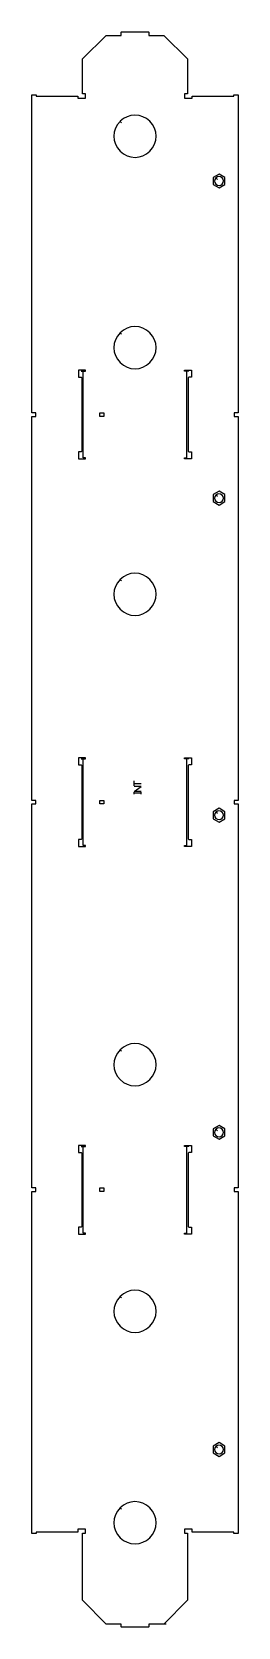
# Model space of a CAD drawing. Extents: x 192 to 484, y 44 to 2307.
import ezdxf

# ---------------------------------------------------------------- set-up
doc = ezdxf.new("R2010")
doc.units = 0

msp = doc.modelspace()

# ---------------------------------------------------------------- linework, layer by layer
for p, q in [((263.58, 2269.22), (297.11, 2302.25)), ((297.11, 2302.25), (318.58, 2302.25)), ((318.58, 2302.25), (318.58, 2306.7)), ((319.13, 2307.25), (357.13, 2307.25)), ((357.68, 2306.7), (357.68, 2302.25)), ((357.68, 2302.25), (379.15, 2302.25)), ((379.15, 2302.25), (412.68, 2269.22)), ((263.58, 2219.15), (263.58, 2269.22)), ((412.68, 2269.22), (412.68, 2219.15)), ((268.08, 2219.15), (263.58, 2219.15)), ((268.08, 2213.25), (268.08, 2219.15)), ((412.68, 2219.15), (408.18, 2219.15)), ((408.18, 2219.15), (408.18, 2213.25)), ((191.95, 1766.75), (191.95, 2217.75)), ((191.95, 2217.75), (198.05, 2217.75)), ((198.05, 2217.75), (198.05, 2216.25)), ((198.05, 2216.25), (257.05, 2216.25)), ((257.05, 2216.25), (257.05, 2213.25)), ((257.05, 2213.25), (268.08, 2213.25)), ((408.18, 2213.25), (419.21, 2213.25)), ((419.21, 2213.25), (419.21, 2216.25)), ((419.21, 2216.25), (478.21, 2216.25)), ((478.21, 2216.25), (478.21, 2217.75)), ((478.21, 2217.75), (484.31, 2217.75)), ((484.31, 2217.75), (484.31, 1766.75)), ((319, 2178.26), (316.92, 2180.34)), ((457.26, 2105.51), (448.76, 2100.61)), ((465.76, 2100.61), (457.26, 2105.51)), ((448.76, 2100.61), (448.76, 2090.79)), ((448.76, 2090.79), (457.26, 2085.89)), ((454.92, 2097.96), (452.84, 2100.05)), ((457.26, 2085.89), (465.76, 2090.79)), ((465.76, 2090.79), (465.76, 2100.61)), ((319, 1878.26), (316.92, 1880.34)), ((268.08, 1827.15), (258.18, 1827.15)), ((258.18, 1827.15), (258.18, 1817.25)), ((258.18, 1817.25), (261.72, 1817.25)), ((261.63, 1825.75), (264.63, 1825.75)), ((261.72, 1817.25), (262.75, 1816.22)), ((262.75, 1816.22), (262.75, 1712.18)), ((264.58, 1702.65), (264.58, 1825.7)), ((264.63, 1825.75), (268.08, 1825.75)), ((268.08, 1825.75), (268.08, 1827.15)), ((408.18, 1825.75), (408.18, 1827.15)), ((408.18, 1827.15), (418.08, 1827.15)), ((411.63, 1825.75), (408.18, 1825.75)), ((414.63, 1825.75), (411.63, 1825.75)), ((411.68, 1702.65), (411.68, 1825.7)), ((414.54, 1817.25), (413.51, 1816.22)), ((413.51, 1816.22), (413.51, 1712.18)), ((418.08, 1817.25), (414.54, 1817.25)), ((418.08, 1827.15), (418.08, 1817.25)), ((197.65, 1766.75), (191.95, 1766.75)), ((197.65, 1761.65), (197.65, 1766.75)), ((288.28, 1764.2), (288.28, 1766.75)), ((288.28, 1766.75), (293.98, 1766.75)), ((293.98, 1766.75), (293.98, 1761.65)), ((484.31, 1766.75), (478.61, 1766.75)), ((478.61, 1766.75), (478.61, 1761.65)), ((191.95, 1216.75), (191.95, 1761.65)), ((191.95, 1761.65), (197.65, 1761.65)), ((288.28, 1761.65), (288.28, 1764.2)), ((293.98, 1761.65), (288.28, 1761.65)), ((478.61, 1761.65), (484.31, 1761.65)), ((484.31, 1761.65), (484.31, 1216.75)), ((261.72, 1711.15), (258.18, 1711.15)), ((258.18, 1711.15), (258.18, 1701.25)), ((258.18, 1701.25), (268.08, 1701.25)), ((262.75, 1712.18), (261.72, 1711.15)), ((268.08, 1702.65), (264.58, 1702.65)), ((268.08, 1701.25), (268.08, 1702.65)), ((408.18, 1701.25), (408.18, 1702.65)), ((408.18, 1702.65), (411.68, 1702.65)), ((418.08, 1701.25), (408.18, 1701.25)), ((413.51, 1712.18), (414.54, 1711.15)), ((414.54, 1711.15), (418.08, 1711.15)), ((418.08, 1711.15), (418.08, 1701.25)), ((457.26, 1655.51), (448.76, 1650.61)), ((465.76, 1650.61), (457.26, 1655.51)), ((448.76, 1650.61), (448.76, 1640.79)), ((448.76, 1640.79), (457.26, 1635.89)), ((454.92, 1647.96), (452.84, 1650.05)), ((457.26, 1635.89), (465.76, 1640.79)), ((465.76, 1640.79), (465.76, 1650.61)), ((319, 1528.26), (316.92, 1530.34)), ((268.08, 1277.15), (258.18, 1277.15)), ((258.18, 1277.15), (258.18, 1267.25)), ((261.63, 1275.75), (264.63, 1275.75)), ((264.58, 1152.65), (264.58, 1275.7)), ((264.63, 1275.75), (268.08, 1275.75)), ((268.08, 1275.75), (268.08, 1277.15)), ((408.18, 1275.75), (408.18, 1277.15)), ((408.18, 1277.15), (418.08, 1277.15)), ((411.63, 1275.75), (408.18, 1275.75)), ((414.63, 1275.75), (411.63, 1275.75)), ((411.68, 1152.65), (411.68, 1275.7)), ((418.08, 1277.15), (418.08, 1267.25)), ((258.18, 1267.25), (261.72, 1267.25)), ((261.72, 1267.25), (262.75, 1266.22)), ((262.75, 1266.22), (262.75, 1162.18)), ((414.54, 1267.25), (413.51, 1266.22)), ((413.51, 1266.22), (413.51, 1162.18)), ((418.08, 1267.25), (414.54, 1267.25)), ((336.9, 1237.32), (336.9, 1244.46)), ((336.9, 1240.89), (346.9, 1240.89)), ((336.9, 1229.28), (346.9, 1236.43)), ((346.9, 1236.43), (336.9, 1236.43)), ((346.9, 1229.28), (336.9, 1229.28)), ((336.9, 1225.53), (336.9, 1228.39)), ((346.9, 1226.96), (336.9, 1226.96)), ((346.9, 1225.53), (346.9, 1228.39)), ((197.65, 1216.75), (191.95, 1216.75)), ((191.95, 666.75), (191.95, 1211.65)), ((191.95, 1211.65), (197.65, 1211.65)), ((197.65, 1211.65), (197.65, 1216.75)), ((288.28, 1214.2), (288.28, 1216.75)), ((288.28, 1216.75), (293.98, 1216.75)), ((288.28, 1211.65), (288.28, 1214.2)), ((293.98, 1211.65), (288.28, 1211.65)), ((293.98, 1216.75), (293.98, 1211.65)), ((457.26, 1205.51), (448.76, 1200.61)), ((448.76, 1200.61), (448.76, 1190.79)), ((454.92, 1197.96), (452.84, 1200.05)), ((465.76, 1200.61), (457.26, 1205.51)), ((465.76, 1190.79), (465.76, 1200.61)), ((484.31, 1216.75), (478.61, 1216.75)), ((478.61, 1216.75), (478.61, 1211.65)), ((478.61, 1211.65), (484.31, 1211.65)), ((484.31, 1211.65), (484.31, 666.75)), ((448.76, 1190.79), (457.26, 1185.89)), ((457.26, 1185.89), (465.76, 1190.79)), ((261.72, 1161.15), (258.18, 1161.15)), ((258.18, 1161.15), (258.18, 1151.25)), ((262.75, 1162.18), (261.72, 1161.15)), ((413.51, 1162.18), (414.54, 1161.15)), ((414.54, 1161.15), (418.08, 1161.15)), ((418.08, 1161.15), (418.08, 1151.25)), ((258.18, 1151.25), (268.08, 1151.25)), ((268.08, 1152.65), (264.58, 1152.65)), ((268.08, 1151.25), (268.08, 1152.65)), ((408.18, 1151.25), (408.18, 1152.65)), ((408.18, 1152.65), (411.68, 1152.65)), ((418.08, 1151.25), (408.18, 1151.25)), ((319, 860.76), (316.92, 862.84)), ((457.26, 755.51), (448.76, 750.61)), ((448.76, 750.61), (448.76, 740.79)), ((454.92, 747.96), (452.84, 750.05)), ((465.76, 750.61), (457.26, 755.51)), ((465.76, 740.79), (465.76, 750.61)), ((268.08, 727.15), (258.18, 727.15)), ((258.18, 727.15), (258.18, 717.25)), ((261.63, 725.75), (264.63, 725.75)), ((264.58, 602.65), (264.58, 725.7)), ((264.63, 725.75), (268.08, 725.75)), ((268.08, 725.75), (268.08, 727.15)), ((408.18, 725.75), (408.18, 727.15)), ((408.18, 727.15), (418.08, 727.15)), ((411.63, 725.75), (408.18, 725.75)), ((414.63, 725.75), (411.63, 725.75)), ((411.68, 602.65), (411.68, 725.7)), ((418.08, 727.15), (418.08, 717.25)), ((448.76, 740.79), (457.26, 735.89)), ((457.26, 735.89), (465.76, 740.79)), ((258.18, 717.25), (261.72, 717.25)), ((261.72, 717.25), (262.75, 716.22)), ((262.75, 716.22), (262.75, 612.18)), ((414.54, 717.25), (413.51, 716.22)), ((413.51, 716.22), (413.51, 612.18)), ((418.08, 717.25), (414.54, 717.25)), ((197.65, 666.75), (191.95, 666.75)), ((191.95, 176.65), (191.95, 661.65)), ((191.95, 661.65), (197.65, 661.65)), ((197.65, 661.65), (197.65, 666.75)), ((288.28, 664.2), (288.28, 666.75)), ((288.28, 666.75), (293.98, 666.75)), ((288.28, 661.65), (288.28, 664.2)), ((293.98, 661.65), (288.28, 661.65)), ((293.98, 666.75), (293.98, 661.65)), ((484.31, 666.75), (478.61, 666.75)), ((478.61, 666.75), (478.61, 661.65)), ((478.61, 661.65), (484.31, 661.65)), ((484.31, 661.65), (484.31, 176.65)), ((262.75, 612.18), (261.72, 611.15)), ((413.51, 612.18), (414.54, 611.15)), ((261.72, 611.15), (258.18, 611.15)), ((258.18, 611.15), (258.18, 601.25)), ((258.18, 601.25), (268.08, 601.25)), ((268.08, 602.65), (264.58, 602.65)), ((268.08, 601.25), (268.08, 602.65)), ((408.18, 601.25), (408.18, 602.65)), ((408.18, 602.65), (411.68, 602.65)), ((418.08, 601.25), (408.18, 601.25)), ((414.54, 611.15), (418.08, 611.15)), ((418.08, 611.15), (418.08, 601.25)), ((319, 510.76), (316.92, 512.84)), ((457.26, 305.51), (448.76, 300.61)), ((448.76, 300.61), (448.76, 290.79)), ((454.92, 297.96), (452.84, 300.05)), ((465.76, 300.61), (457.26, 305.51)), ((465.76, 290.79), (465.76, 300.61)), ((448.76, 290.79), (457.26, 285.89)), ((457.26, 285.89), (465.76, 290.79)), ((319, 210.76), (316.92, 212.84)), ((268.08, 182.65), (257.05, 182.65)), ((257.05, 182.65), (257.05, 178.15)), ((268.08, 176.75), (268.08, 182.65)), ((419.21, 182.65), (408.18, 182.65)), ((408.18, 182.65), (408.18, 176.75)), ((419.21, 178.15), (419.21, 182.65)), ((198.05, 176.65), (191.95, 176.65)), ((257.05, 178.15), (198.05, 178.15)), ((198.05, 178.15), (198.05, 176.65)), ((263.58, 81.68), (263.58, 176.75)), ((263.58, 176.75), (268.08, 176.75)), ((408.18, 176.75), (412.68, 176.75)), ((412.68, 176.75), (412.68, 81.68)), ((478.21, 178.15), (419.21, 178.15)), ((478.21, 176.65), (478.21, 178.15)), ((484.31, 176.65), (478.21, 176.65)), ((297.11, 47.65), (263.58, 81.68)), ((412.68, 81.68), (379.16, 47.66)), ((318.58, 47.65), (297.11, 47.65)), ((318.58, 44.2), (318.58, 47.65)), ((379.13, 47.65), (357.68, 47.65)), ((357.68, 47.65), (357.68, 44.2)), ((382.13, 47.65), (379.13, 47.65)), ((357.13, 43.65), (319.13, 43.65))]:
    msp.add_line(p, q)
for centre, radius, start, end in [((319.13, 2306.7), 0.55, 90, 180), ((357.13, 2306.7), 0.55, 0, 90), ((338.13, 2159.2), 29.95, 135.0947, 135), ((457.26, 2095.7), 6.2, 135.45731, 135.06533), ((338.13, 1859.2), 29.95, 135.0947, 135), ((457.26, 1645.7), 6.2, 135.45731, 135.06533), ((338.13, 1509.2), 29.95, 135.0947, 135), ((457.26, 1195.7), 6.2, 135.45731, 135.06533), ((338.13, 841.7), 29.95, 135.0947, 135), ((457.26, 745.7), 6.2, 135.45731, 135.06533), ((338.13, 491.7), 29.95, 135.0947, 135), ((457.26, 295.7), 6.2, 135.45731, 135.06533), ((338.13, 191.7), 29.95, 135.0947, 135), ((319.13, 44.2), 0.55, 180, 270), ((357.13, 44.2), 0.55, 270, 0)]:
    msp.add_arc(centre, radius, start, end)

doc.saveas('drawing.dxf')
